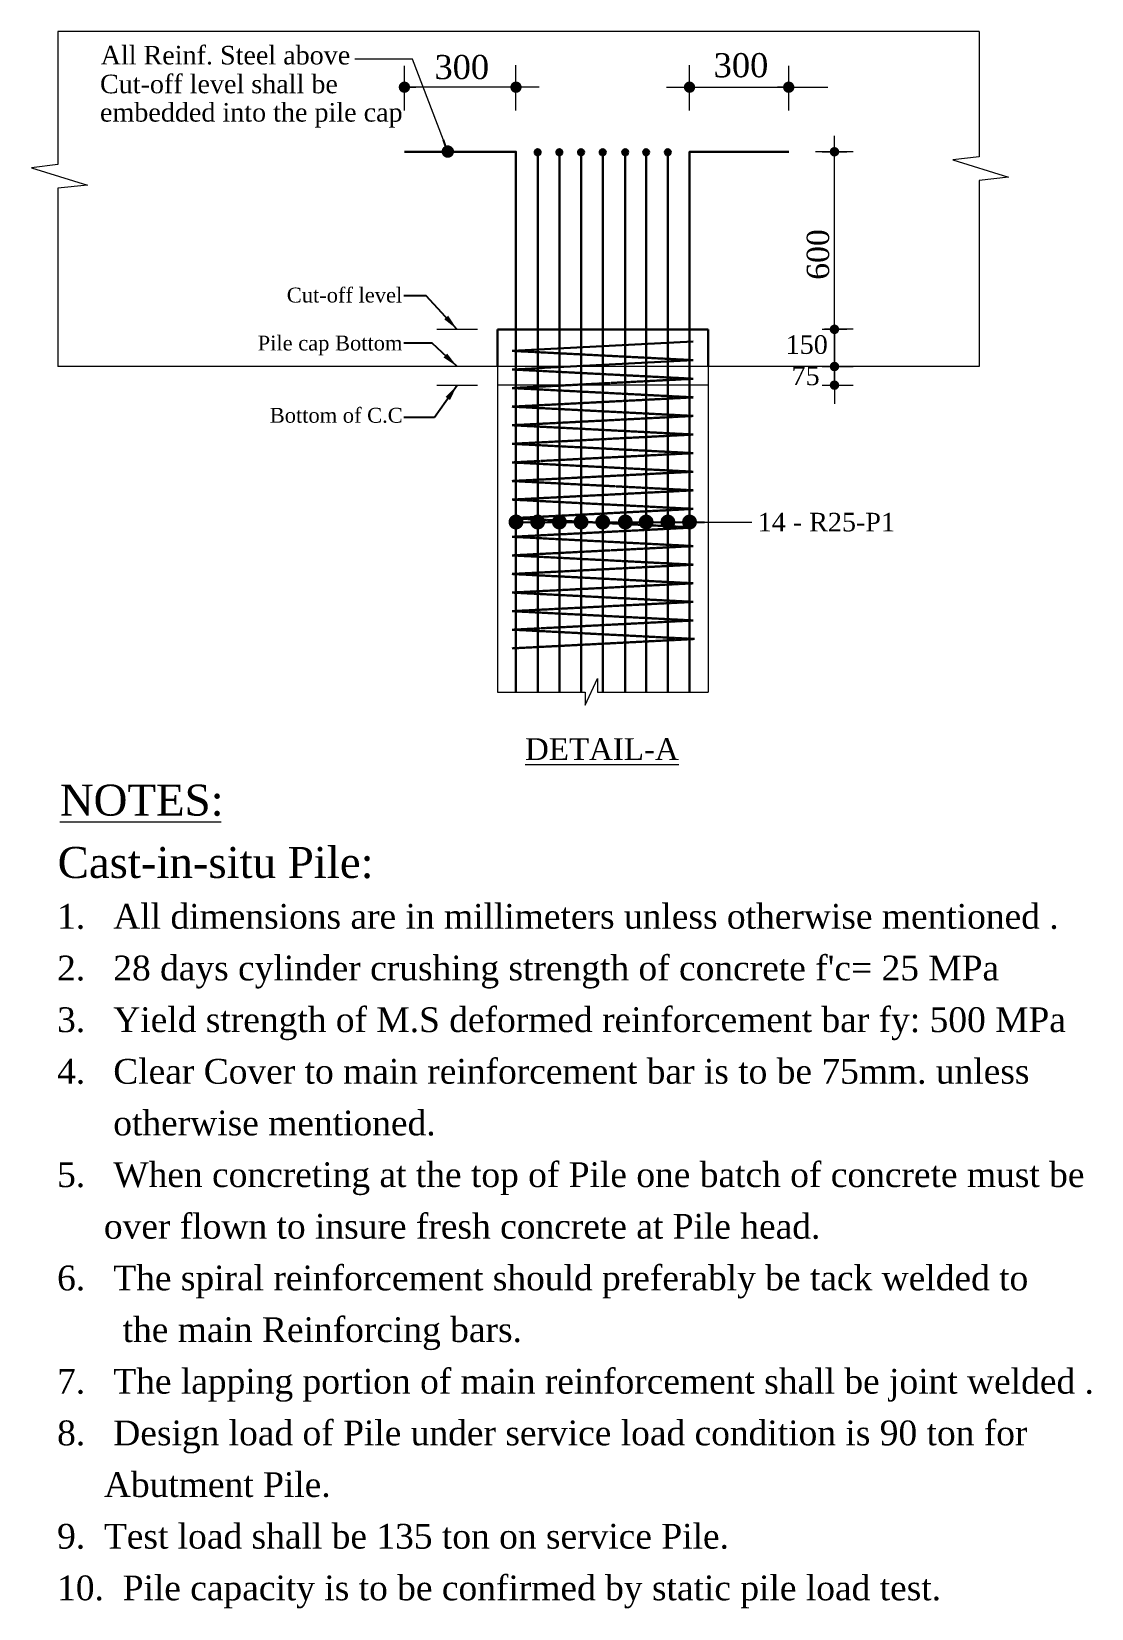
# Model space of a CAD drawing. Header units: inches. Extents: x -396 to 84373, y -33132 to 10226.
# Drawn here: x 50192 to 54467, y -12201 to -5840 of the extents above; entities that cross this region are included whole.
import ezdxf

# ---------------------------------------------------------------- set-up
doc = ezdxf.new("R2010")
doc.units = ezdxf.units.IN
doc.header["$LTSCALE"] = 15
doc.header["$MEASUREMENT"] = 0
doc.linetypes.add('DASHEDX2', pattern=[38.1, 25.4, -12.7])
for name, color, linetype, lineweight in [('dim', 7, 'Continuous', 18), ('Reinf.', 12, 'Continuous', 30), ('text', 7, 'Continuous', 20)]:
    doc.layers.add(name, color=color, linetype=linetype, lineweight=lineweight)
doc.styles.get("Standard").update_dxf_attribs({"font": 'times.ttf'})
doc.dimstyles.new('ALTER', dxfattribs={"dimtxt": 110, "dimasz": 65, "dimexe": 95, "dimexo": 100, "dimgap": 30, "dimtad": 1, "dimdec": 0, "dimzin": 0, "dimdsep": 46, "dimtxsty": 'Standard', "dimblk": 'DOT', "dimcen": 35, "dimadec": 0, "dimazin": 0, "dimtfac": 1, "dimtdec": 0, "dimtofl": 0, "dimtmove": 0, "dimatfit": 3, "dimfxl": 1, "dimtolj": 1, "dimtzin": 0, "dimarcsym": 0})
doc.dimstyles.new('ISO-25', dxfattribs={"dimtxt": 75, "dimasz": 50, "dimexe": 95, "dimexo": 75.625, "dimgap": 60, "dimtad": 1, "dimdec": 1, "dimdsep": 46, "dimtxsty": 'Standard', "dimblk": 'DOT', "dimcen": 52.5, "dimclrd": 256, "dimclre": 256, "dimclrt": 256, "dimadec": 0, "dimazin": 0, "dimtfac": 1, "dimtdec": 1, "dimtix": 1, "dimtmove": 0, "dimatfit": 3, "dimldrblk": 'DOT', "dimfxl": 1, "dimlwd": -1, "dimarcsym": 0})

# ---------------------------------------------------------------- blocks, each defined once
blk = doc.blocks.new('_Dot')
at = {"color": 0, "linetype": 'ByBlock', "lineweight": -2}
blk.add_line((-0.5, 0), (-1, 0), dxfattribs=at)
at = {"color": 0, "linetype": 'ByBlock', "const_width": 0.5}
blk.add_lwpolyline([(-0.25, 0, 1), (0.25, 0, 1)], format="xyb", close=True, dxfattribs=at)

msp = doc.modelspace()

# ---------------------------------------------------------------- hatches: boundary and pattern name
at = {"layer": 'Reinf.', "ltscale": 5}
for points in [[(52221.1, -6327.06, 1), (52245.1, -6327.06, 1)], [(52308.6, -6327.06, 1), (52332.6, -6327.06, 1)], [(52396.1, -6327.06, 1), (52420.1, -6327.06, 1)], [(52483.6, -6327.06, 1), (52507.6, -6327.06, 1)], [(52574.42, -6327.06, 1), (52598.42, -6327.06, 1)], [(52658.6, -6327.06, 1), (52682.6, -6327.06, 1)], [(52746.1, -6327.06, 1), (52770.1, -6327.06, 1)]]:
    msp.add_hatch(color=256, dxfattribs=at).paths.add_polyline_path(points)

# ---------------------------------------------------------------- linework, layer by layer
at = {"layer": 'dim', "ltscale": 30}
for p, q in [((51695.71, -6158.76), (51695.71, -5978)), ((52145.71, -6158.76), (52145.71, -5976.2)), ((52845.71, -6158.76), (52845.71, -5976.2)), ((53245.71, -6158.76), (53245.71, -5978)), ((52238.9, -6064.6), (51687.65, -6064.6)), ((52752.52, -6064.6), (53403.77, -6064.6))]:
    msp.add_line(p, q, dxfattribs=at)
at = {"layer": 'Reinf.', "color": 5, "ltscale": 5}
for p, q in [((52233.21, -8504.32), (52233.21, -6323.17)), ((52320.71, -8504.32), (52320.71, -6323.17)), ((52408.21, -8504.32), (52408.21, -6323.17)), ((52495.71, -8504.32), (52495.71, -6323.17)), ((52586.53, -8504.32), (52586.53, -6323.17)), ((52670.71, -8504.32), (52670.71, -6323.17)), ((52758.21, -8504.32), (52758.21, -6323.17)), ((52130.71, -7128.24), (52860.71, -7090.74)), ((52130.71, -7203.24), (52860.71, -7165.74))]:
    msp.add_line(p, q, dxfattribs=at)
at = {"layer": 'Reinf.', "color": 5, "linetype": 'DASHEDX2', "ltscale": 0.007}
for p, q in [((52070.71, -7041.49), (52070.71, -7191.49)), ((52920.71, -7041.49), (52070.71, -7041.49)), ((52920.71, -7041.49), (52920.71, -7191.49)), ((52860.71, -7165.74), (52130.71, -7128.24)), ((52860.71, -7240.74), (52130.71, -7203.24)), ((52130.71, -7278.24), (52860.71, -7240.74)), ((52860.71, -7315.74), (52130.71, -7278.24)), ((52130.71, -7353.24), (52860.71, -7315.74)), ((52860.71, -7390.74), (52130.71, -7353.24)), ((52130.71, -7428.24), (52860.71, -7390.74)), ((52860.71, -7465.74), (52130.71, -7428.24)), ((52130.71, -7503.24), (52860.71, -7465.74)), ((52860.71, -7540.74), (52130.71, -7503.24)), ((52130.71, -7578.24), (52860.71, -7540.74)), ((52860.71, -7615.74), (52130.71, -7578.24)), ((52130.71, -7653.24), (52860.71, -7615.74)), ((52860.71, -7690.74), (52130.71, -7653.24)), ((52130.71, -7728.24), (52860.71, -7690.74)), ((52860.71, -7765.74), (52130.71, -7728.24)), ((52130.71, -7803.24), (52860.71, -7765.74)), ((52860.71, -7840.74), (52130.71, -7803.24)), ((52130.71, -7878.24), (52860.71, -7840.74)), ((52130.71, -7878.24), (52860.71, -7840.74)), ((52860.71, -7915.74), (52130.71, -7878.24)), ((52860.71, -7915.74), (52130.71, -7878.24)), ((52130.71, -7953.24), (52860.71, -7915.74)), ((52130.71, -7953.24), (52860.71, -7915.74)), ((52860.71, -7990.74), (52130.71, -7953.24)), ((52860.71, -7990.74), (52130.71, -7953.24)), ((52130.71, -8028.24), (52860.71, -7990.74)), ((52130.71, -8028.24), (52860.71, -7990.74)), ((52860.71, -8065.74), (52130.71, -8028.24)), ((52860.71, -8065.74), (52130.71, -8028.24)), ((52130.71, -8103.24), (52860.71, -8065.74)), ((52130.71, -8103.24), (52860.71, -8065.74)), ((52860.71, -8140.74), (52130.71, -8103.24)), ((52130.71, -8178.24), (52860.71, -8140.74)), ((52860.71, -8215.74), (52130.71, -8178.24)), ((52130.71, -8253.24), (52860.71, -8215.74)), ((52865.07, -8290.48), (52135.07, -8252.98)), ((52130.71, -8328.24), (52860.71, -8290.74))]:
    msp.add_line(p, q, dxfattribs=at)
at = {"layer": 'Reinf.', "color": 5, "ltscale": 5}
for points in [[(52145.71, -6325.06), (51695.71, -6325.06)], [(52145.71, -8504.32), (52145.71, -6325.06), (52095.71, -6325.06)], [(52845.71, -8504.32), (52845.71, -6325.06), (52895.71, -6325.06)], [(52845.71, -6325.06), (53245.71, -6325.06)]]:
    msp.add_lwpolyline(points, dxfattribs=at)
at = {"layer": 'Reinf.', "ltscale": 5}
for centre in [(52233.1, -6327.06), (52320.6, -6327.06), (52408.1, -6327.06), (52495.6, -6327.06), (52586.42, -6327.06), (52670.6, -6327.06), (52758.1, -6327.06)]:
    msp.add_circle(centre, 12, dxfattribs=at)
at = {"layer": 'text', "ltscale": 30}
for p, q in [((54013.85, -5840.09), (50298.39, -5840.09)), ((53430.2, -7190.74), (53430.2, -6260.83)), ((53430.2, -6381.98), (53430.2, -6260.83)), ((53506.26, -6325.06), (53354.15, -6325.06)), ((53380.2, -6325.06), (53480.2, -6325.06)), ((53380.2, -7041.34), (53480.2, -7041.34)), ((53506.26, -7041.34), (53389.97, -7041.34)), ((53430.2, -7042.09), (53430.2, -7190.74)), ((53430.2, -7267.39), (53430.2, -7115.29)), ((53430.2, -7115.43), (53430.2, -7267.54)), ((52070.71, -7191.49), (50298.39, -7191.49)), ((52920.71, -7191.49), (52070.71, -7191.49)), ((52070.71, -7191.49), (52070.71, -8504.32)), ((54013.85, -7191.49), (52920.71, -7191.49)), ((52920.71, -7191.49), (52920.71, -8504.32)), ((53380.2, -7191.34), (53480.2, -7191.34)), ((53380.2, -7191.49), (53480.2, -7191.49)), ((53506.26, -7191.34), (53389.97, -7191.34)), ((53389.97, -7191.49), (53506.26, -7191.49)), ((53430.2, -7190.38), (53430.2, -7342.48)), ((53430.2, -7192.09), (53430.2, -7265.68)), ((52920.71, -7266.49), (52070.71, -7266.49)), ((53380.2, -7266.43), (53480.2, -7266.43)), ((53389.97, -7266.43), (53506.26, -7266.43))]:
    msp.add_line(p, q, dxfattribs=at)
at = {"layer": 'text'}
for p, q in [((51990.27, -7041.49), (51826.27, -7041.49)), ((51990.27, -7191.49), (51826.27, -7191.49)), ((51990.27, -7267.29), (51826.27, -7267.29)), ((50305.84, -9027.8), (50956.71, -9027.8))]:
    msp.add_line(p, q, dxfattribs=at)
at = {"layer": 'text', "ltscale": 30}
for points in [[(50298.39, -5840.09), (50298.39, -6376.76), (50191.75, -6389.26), (50417, -6459.62), (50298.39, -6472.12), (50298.39, -7191.49)], [(54013.85, -5840.09), (54013.85, -6345.06), (53907.21, -6357.56), (54132.46, -6427.92), (54013.85, -6440.42), (54013.85, -7191.49)], [(52070.71, -8504.32), (52424.48, -8504.32), (52424.28, -8556.9), (52474.48, -8449.86), (52474.48, -8504.32), (52920.71, -8504.32)]]:
    msp.add_lwpolyline(points, dxfattribs=at)
at = {"layer": 'text', "ltscale": 30, "const_width": 19.01}
for points in [[(53430.2, -6334.57, 1), (53430.2, -6315.56, 1)], [(53430.2, -7050.85, 1), (53430.2, -7031.84, 1)], [(53430.2, -7200.85, 1), (53430.2, -7181.83, 1)], [(53430.2, -7181.98, 1), (53430.2, -7200.99, 1)], [(53430.2, -7256.92, 1), (53430.2, -7275.94, 1)]]:
    msp.add_lwpolyline(points, format="xyb", close=True, dxfattribs=at)

# ---------------------------------------------------------------- block references
at = {"layer": 'dim', "ltscale": 30, "yscale": 45.5, "zscale": 45.5}
for p, xscale in [((51695.71, -6064.6), -45.5), ((53245.71, -6064.6), 45.5)]:
    msp.add_blockref('_Dot', p, dxfattribs=dict(at, xscale=xscale))
at = {"layer": 'dim', "ltscale": 30, "yscale": 45.5, "zscale": 45.5, "rotation": 180}
for p, xscale in [((52145.71, -6064.6), -45.5), ((52845.71, -6064.6), 45.5)]:
    msp.add_blockref('_Dot', p, dxfattribs=dict(at, xscale=xscale))

# ---------------------------------------------------------------- texts
at = {"layer": 'dim', "ltscale": 30, "char_height": 97.35, "attachment_point": 5}
for insert in [(51927.08, -5983.95), (53053.13, -5976.62)]:
    msp.add_mtext('\\A1;300', dxfattribs=dict(at, insert=insert))
at = {"layer": 'text'}
for s, height, p in [('All Reinf. Steel above', 75, (50470.54, -5972.84)), ('Cut-off level shall be ', 75, (50467.86, -6089.09)), ('embedded into the pile cap', 75, (50467.86, -6203.47)), ('Cut-off level ', 60, (51221.26, -6933.13)), ('Pile cap Bottom', 60, (51103.77, -7126.69)), ('150', 75, (53233.43, -7140.42)), ('75', 75, (53257.16, -7266.42)), ('Bottom of C.C', 60, (51152.59, -7418.09)), ('14 - R25-P1', 75, (53120.56, -7856.5)), ('NOTES:', 125, (50305.84, -9002.8)), ('Cast-in-situ Pile:', 125, (50297.1, -9254.4))]:
    msp.add_text(s, height=height, dxfattribs=at).set_placement(p)
at = {"layer": 'text', "ltscale": 30}
msp.add_text('600', height=90, rotation=90, dxfattribs=at).set_placement((53408.39, -6841.41))
at = {"layer": 'text', "ltscale": 5}
msp.add_text(' %%uDETAIL-A', height=88, dxfattribs=at).set_placement((52148.87, -8778.65))
at = {"layer": 'text', "ltscale": 30, "insert": (50294.85, -9359.35), "char_height": 100, "width": 4875.6237, "attachment_point": 1, "line_spacing_factor": 1.25}
msp.add_mtext("1.   All dimensions are in millimeters unless otherwise mentioned .\\P2.   28 days cylinder crushing strength of concrete f'c= 25 MPa \\P3.   Yield strength of M.S deformed reinforcement bar fy: 500 MPa  \\P4.   Clear Cover to main reinforcement bar is to be 75mm. unless \\P      otherwise mentioned.\\P5.   When concreting at the top of Pile one batch of concrete must be\\P     over flown to insure fresh concrete at Pile head.\\P6.   The spiral reinforcement should preferably be tack welded to \\P       the main Reinforcing bars.\\P7.   The lapping portion of main reinforcement shall be joint welded .\\P8.   Design load of Pile under service load condition is 90 ton for\\P     Abutment Pile.\\P9.  Test load shall be 135 ton on service Pile.\\P10.  Pile capacity is to be confirmed by static pile load test.", dxfattribs=at)

# ---------------------------------------------------------------- leaders
at = {"layer": 'text', "ltscale": 5}
for points, override in [([(51870.75, -6324.32), (51728.52, -5950.91), (51495.47, -5950.91)], {"dimtad": 0}), ([(52145.71, -7818.6), (52997.25, -7818.6)], {"dimasz": 60, "dimtad": 0}), ([(52233.21, -7818.6), (53022.75, -7818.6)], {"dimasz": 60, "dimtad": 0}), ([(52320.71, -7818.6), (53022.75, -7818.6)], {"dimasz": 60, "dimtad": 0}), ([(52408.21, -7818.6), (52834.87, -7818.6)], {"dimasz": 60, "dimtad": 0}), ([(52495.71, -7818.6), (52922.37, -7818.6)], {"dimasz": 60, "dimtad": 0}), ([(52586.53, -7818.6), (52925.68, -7818.6)], {"dimasz": 60, "dimtad": 0}), ([(52670.71, -7818.6), (53009.87, -7818.6)], {"dimasz": 60, "dimtad": 0}), ([(52758.21, -7818.6), (53097.37, -7818.6)], {"dimasz": 60, "dimtad": 0}), ([(52845.71, -7818.6), (52997.25, -7818.6)], {"dimasz": 60, "dimtad": 0})]:
    msp.add_leader(points, dimstyle='ISO-25', override=override, dxfattribs=at)
at = {"layer": 'text'}
for points in [[(51908.27, -7041.49), (51783.77, -6905.81), (51693.75, -6905.81)], [(51908.27, -7191.49), (51808.16, -7097.36), (51693.75, -7097.36)], [(51908.27, -7267.29), (51816.83, -7397.01), (51693.75, -7397.01)]]:
    msp.add_leader(points, dimstyle='ALTER', override={"dimgap": 30, "dimtad": 0}, dxfattribs=at)

doc.saveas('drawing.dxf')
